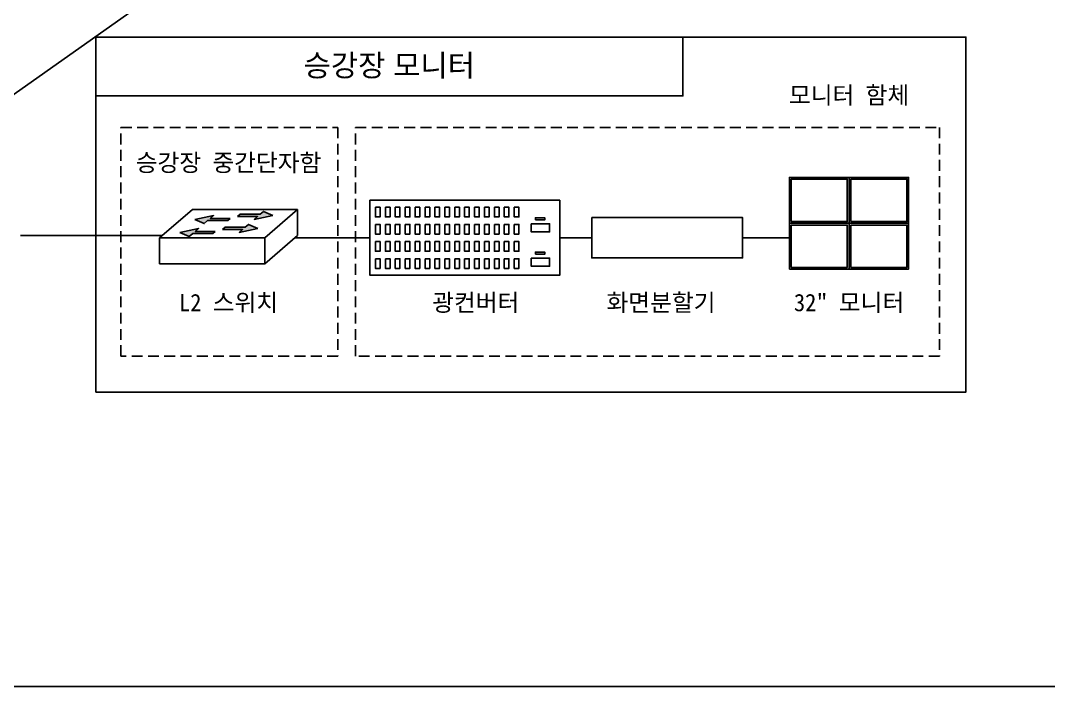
# Model space of a CAD drawing. Header units: millimetres. Extents: x 4 to 3929, y -454 to 587.
# Drawn here: x 199 to 435.8, y 52.5 to 205.8 of the extents above; entities that cross this region are included whole.
import ezdxf

# ---------------------------------------------------------------- set-up
doc = ezdxf.new("R2010")
doc.units = ezdxf.units.MM
doc.header["$LTSCALE"] = 10
doc.linetypes.add('HIDDEN', pattern=[0.375, 0.25, -0.125])
for name, color, linetype in [('TI-RAIL-GUID', 3, 'Continuous'), ('TITBOX', 7, 'Continuous'), ('TT-LIN1', 6, 'Continuous'), ('TT-SYMB', 4, 'Continuous'), ('TT-TEXT', 3, 'Continuous')]:
    doc.layers.add(name, color=color, linetype=linetype)
doc.styles.get("Standard").update_dxf_attribs({"font": 'GulimChe.ttf'})

msp = doc.modelspace()

# ---------------------------------------------------------------- hatches: boundary and pattern name
at = {"layer": 'TT-SYMB'}
for points in [[(254.21, 161.23), (249.59, 161.23), (249, 160.71), (253.62, 160.71), (252.85, 160.04), (257.15, 160.97), (254.98, 161.9)], [(242.12, 159.77), (246.74, 159.77), (247.33, 160.28), (242.71, 160.28), (243.48, 160.95), (239.18, 160.03), (241.35, 159.1)], [(250.77, 158.24), (246.15, 158.24), (245.56, 157.73), (250.18, 157.73), (249.41, 157.06), (253.71, 157.99), (251.54, 158.91)], [(238.68, 156.79), (243.3, 156.79), (243.89, 157.3), (239.27, 157.3), (240.04, 157.97), (235.74, 157.04), (237.9, 156.12)]]:
    msp.add_hatch(color=256, dxfattribs=at).paths.add_polyline_path(points)

# ---------------------------------------------------------------- linework, layer by layer
at = {"layer": 'TI-RAIL-GUID'}
for points in [[(4.38, 52.5), (761.28, 587.1)], [(199.04, 156.38), (231.69, 156.38)], [(262.2, 155.82), (279.5, 155.82)], [(323.23, 155.82), (330.59, 155.82)], [(365.32, 155.82), (376.11, 155.82)]]:
    msp.add_lwpolyline(points, dxfattribs=at)
at = {"layer": 'TITBOX', "color": 1, "flags": 128}
msp.add_lwpolyline([(4.38, 587.1), (761.28, 587.1), (761.28, 52.5), (4.38, 52.5)], close=True, dxfattribs=at)
at = {"layer": 'TT-LIN1'}
msp.add_lwpolyline([(216.35, 120.31), (416.74, 120.31), (416.74, 202.03), (216.35, 202.03)], close=True, dxfattribs=at)
msp.add_lwpolyline([(216.35, 188.48), (351.58, 188.48), (351.58, 202.03)], dxfattribs=at)
at = {"layer": 'TT-SYMB'}
for p, q in [((249, 160.71), (249.59, 161.23)), ((247.33, 160.28), (246.74, 159.77)), ((243.89, 157.3), (243.3, 156.79)), ((245.56, 157.73), (246.15, 158.24))]:
    msp.add_line(p, q, dxfattribs=at)
at = {"layer": 'TT-SYMB', "linetype": 'HIDDEN'}
for points in [[(222.14, 181.24), (272.14, 181.24), (272.14, 128.56), (222.14, 128.56)], [(276.16, 181.24), (410.68, 181.24), (410.68, 128.56), (276.16, 128.56)]]:
    msp.add_lwpolyline(points, close=True, dxfattribs=at)
at = {"layer": 'TT-SYMB', "flags": 128}
for points in [[(376.11, 159.17), (389.84, 159.17), (389.84, 169.74), (376.11, 169.74)], [(376.52, 159.57), (389.43, 159.57), (389.43, 169.33), (376.52, 169.33)], [(389.84, 159.17), (403.56, 159.17), (403.56, 169.74), (389.84, 169.74)], [(390.25, 159.57), (403.16, 159.57), (403.16, 169.33), (390.25, 169.33)], [(279.5, 164.46), (323.23, 164.46), (323.23, 147.18), (279.5, 147.18)], [(280.77, 162.85), (281.85, 162.85), (281.85, 160.64), (280.77, 160.64)], [(283.06, 162.85), (284.13, 162.85), (284.13, 160.64), (283.06, 160.64)], [(285.34, 162.85), (286.41, 162.85), (286.41, 160.64), (285.34, 160.64)], [(287.62, 162.85), (288.69, 162.85), (288.69, 160.64), (287.62, 160.64)], [(289.9, 162.85), (290.97, 162.85), (290.97, 160.64), (289.9, 160.64)], [(292.18, 162.85), (293.26, 162.85), (293.26, 160.64), (292.18, 160.64)], [(294.46, 162.85), (295.54, 162.85), (295.54, 160.64), (294.46, 160.64)], [(296.75, 162.85), (297.82, 162.85), (297.82, 160.64), (296.75, 160.64)], [(299.03, 162.85), (300.1, 162.85), (300.1, 160.64), (299.03, 160.64)], [(301.31, 162.85), (302.38, 162.85), (302.38, 160.64), (301.31, 160.64)], [(303.59, 162.85), (304.66, 162.85), (304.66, 160.64), (303.59, 160.64)], [(305.87, 162.85), (306.94, 162.85), (306.94, 160.64), (305.87, 160.64)], [(308.15, 162.85), (309.23, 162.85), (309.23, 160.64), (308.15, 160.64)], [(310.43, 162.85), (311.51, 162.85), (311.51, 160.64), (310.43, 160.64)], [(312.72, 162.85), (313.79, 162.85), (313.79, 160.64), (312.72, 160.64)], [(280.77, 158.9), (281.85, 158.9), (281.85, 156.69), (280.77, 156.69)], [(283.06, 158.9), (284.13, 158.9), (284.13, 156.69), (283.06, 156.69)], [(285.34, 158.9), (286.41, 158.9), (286.41, 156.69), (285.34, 156.69)], [(287.62, 158.9), (288.69, 158.9), (288.69, 156.69), (287.62, 156.69)], [(289.9, 158.9), (290.97, 158.9), (290.97, 156.69), (289.9, 156.69)], [(292.18, 158.9), (293.26, 158.9), (293.26, 156.69), (292.18, 156.69)], [(294.46, 158.9), (295.54, 158.9), (295.54, 156.69), (294.46, 156.69)], [(296.75, 158.9), (297.82, 158.9), (297.82, 156.69), (296.75, 156.69)], [(299.03, 158.9), (300.1, 158.9), (300.1, 156.69), (299.03, 156.69)], [(301.31, 158.9), (302.38, 158.9), (302.38, 156.69), (301.31, 156.69)], [(303.59, 158.9), (304.66, 158.9), (304.66, 156.69), (303.59, 156.69)], [(305.87, 158.9), (306.94, 158.9), (306.94, 156.69), (305.87, 156.69)], [(308.15, 158.9), (309.23, 158.9), (309.23, 156.69), (308.15, 156.69)], [(310.43, 158.9), (311.51, 158.9), (311.51, 156.69), (310.43, 156.69)], [(312.72, 158.9), (313.79, 158.9), (313.79, 156.69), (312.72, 156.69)], [(316.63, 159.05), (320.88, 159.05), (320.88, 157.19), (316.63, 157.19)], [(317.61, 159.95), (319.77, 159.95), (319.77, 160.43), (317.61, 160.43)], [(330.59, 160.46), (365.32, 160.46), (365.32, 151.18), (330.59, 151.18)], [(376.11, 148.6), (389.84, 148.6), (389.84, 159.17), (376.11, 159.17)], [(376.52, 149.01), (389.43, 149.01), (389.43, 158.76), (376.52, 158.76)], [(389.84, 148.6), (403.56, 148.6), (403.56, 159.17), (389.84, 159.17)], [(390.25, 149.01), (403.16, 149.01), (403.16, 158.76), (390.25, 158.76)], [(280.77, 154.95), (281.85, 154.95), (281.85, 152.74), (280.77, 152.74)], [(283.06, 154.95), (284.13, 154.95), (284.13, 152.74), (283.06, 152.74)], [(285.34, 154.95), (286.41, 154.95), (286.41, 152.74), (285.34, 152.74)], [(287.62, 154.95), (288.69, 154.95), (288.69, 152.74), (287.62, 152.74)], [(289.9, 154.95), (290.97, 154.95), (290.97, 152.74), (289.9, 152.74)], [(292.18, 154.95), (293.26, 154.95), (293.26, 152.74), (292.18, 152.74)], [(294.46, 154.95), (295.54, 154.95), (295.54, 152.74), (294.46, 152.74)], [(296.75, 154.95), (297.82, 154.95), (297.82, 152.74), (296.75, 152.74)], [(299.03, 154.95), (300.1, 154.95), (300.1, 152.74), (299.03, 152.74)], [(301.31, 154.95), (302.38, 154.95), (302.38, 152.74), (301.31, 152.74)], [(303.59, 154.95), (304.66, 154.95), (304.66, 152.74), (303.59, 152.74)], [(305.87, 154.95), (306.94, 154.95), (306.94, 152.74), (305.87, 152.74)], [(308.15, 154.95), (309.23, 154.95), (309.23, 152.74), (308.15, 152.74)], [(310.43, 154.95), (311.51, 154.95), (311.51, 152.74), (310.43, 152.74)], [(312.72, 154.95), (313.79, 154.95), (313.79, 152.74), (312.72, 152.74)], [(317.61, 152.04), (319.77, 152.04), (319.77, 152.52), (317.61, 152.52)], [(280.77, 150.99), (281.85, 150.99), (281.85, 148.78), (280.77, 148.78)], [(283.06, 150.99), (284.13, 150.99), (284.13, 148.78), (283.06, 148.78)], [(285.34, 150.99), (286.41, 150.99), (286.41, 148.78), (285.34, 148.78)], [(287.62, 150.99), (288.69, 150.99), (288.69, 148.78), (287.62, 148.78)], [(289.9, 150.99), (290.97, 150.99), (290.97, 148.78), (289.9, 148.78)], [(292.18, 150.99), (293.26, 150.99), (293.26, 148.78), (292.18, 148.78)], [(294.46, 150.99), (295.54, 150.99), (295.54, 148.78), (294.46, 148.78)], [(296.75, 150.99), (297.82, 150.99), (297.82, 148.78), (296.75, 148.78)], [(299.03, 150.99), (300.1, 150.99), (300.1, 148.78), (299.03, 148.78)], [(301.31, 150.99), (302.38, 150.99), (302.38, 148.78), (301.31, 148.78)], [(303.59, 150.99), (304.66, 150.99), (304.66, 148.78), (303.59, 148.78)], [(305.87, 150.99), (306.94, 150.99), (306.94, 148.78), (305.87, 148.78)], [(308.15, 150.99), (309.23, 150.99), (309.23, 148.78), (308.15, 148.78)], [(310.43, 150.99), (311.51, 150.99), (311.51, 148.78), (310.43, 148.78)], [(312.72, 150.99), (313.79, 150.99), (313.79, 148.78), (312.72, 148.78)], [(316.63, 151.15), (320.88, 151.15), (320.88, 149.28), (316.63, 149.28)]]:
    msp.add_lwpolyline(points, close=True, dxfattribs=at)
for points in [[(231.05, 155.82), (238.6, 162.36)], [(262.84, 162.36), (238.6, 162.36)], [(257.15, 160.97), (252.85, 160.04), (253.62, 160.71), (249, 160.71)], [(249.59, 161.23), (254.21, 161.23)], [(257.15, 160.97), (254.98, 161.9), (254.21, 161.23)], [(255.29, 155.82), (262.84, 162.36)], [(262.84, 156.38), (262.84, 162.36)], [(239.18, 160.03), (243.48, 160.95), (242.71, 160.28), (247.33, 160.28)], [(239.18, 160.03), (241.35, 159.1), (242.12, 159.77)], [(246.74, 159.77), (242.12, 159.77)], [(253.71, 157.99), (251.54, 158.91), (250.77, 158.24)], [(235.74, 157.04), (240.04, 157.97), (239.27, 157.3), (243.89, 157.3)], [(235.74, 157.04), (237.9, 156.12), (238.68, 156.79)], [(243.3, 156.79), (238.68, 156.79)], [(253.71, 157.99), (249.41, 157.06), (250.18, 157.73), (245.56, 157.73)], [(246.15, 158.24), (250.77, 158.24)], [(255.29, 149.83), (262.84, 156.38)]]:
    msp.add_lwpolyline(points, dxfattribs=at)
at = {"layer": 'TT-SYMB'}
msp.add_lwpolyline([(231.05, 155.82), (255.29, 155.82), (255.29, 149.83), (231.05, 149.83)], close=True, dxfattribs=at)

# ---------------------------------------------------------------- texts
at = {"layer": 'TT-TEXT', "attachment_point": 5}
for s, insert, char_height, width in [('{\\fGulim|b0|i0|c129|p50;승강장 모니터}', (283.96, 195.25), 5, 135.2283), ('{\\fGulimChe|b0|i0|c129|p49;모니터 함체}', (389.84, 188.46), 4, 52.0216), ('{\\fGulimChe|b0|i0|c129|p49;승강장 중간단자함}', (246.94, 172.91), 4, 52.0216), ('{\\fGulimChe|b0|i0|c129|p49;L2 스위치}', (246.94, 140.7), 4, 52.0216), ('{\\fGulimChe|b0|i0|c129|p49;광컨버터}', (303.87, 140.7), 4, 52.0216), ('\\pt36;화면분할기', (346.53, 140.7), 4, 43.0216), ('{\\fGulimChe|b0|i0|c129|p49;32" 모니터}', (389.84, 140.7), 4, 52.0216)]:
    msp.add_mtext(s, dxfattribs=dict(at, insert=insert, char_height=char_height, width=width))

doc.saveas('drawing.dxf')
